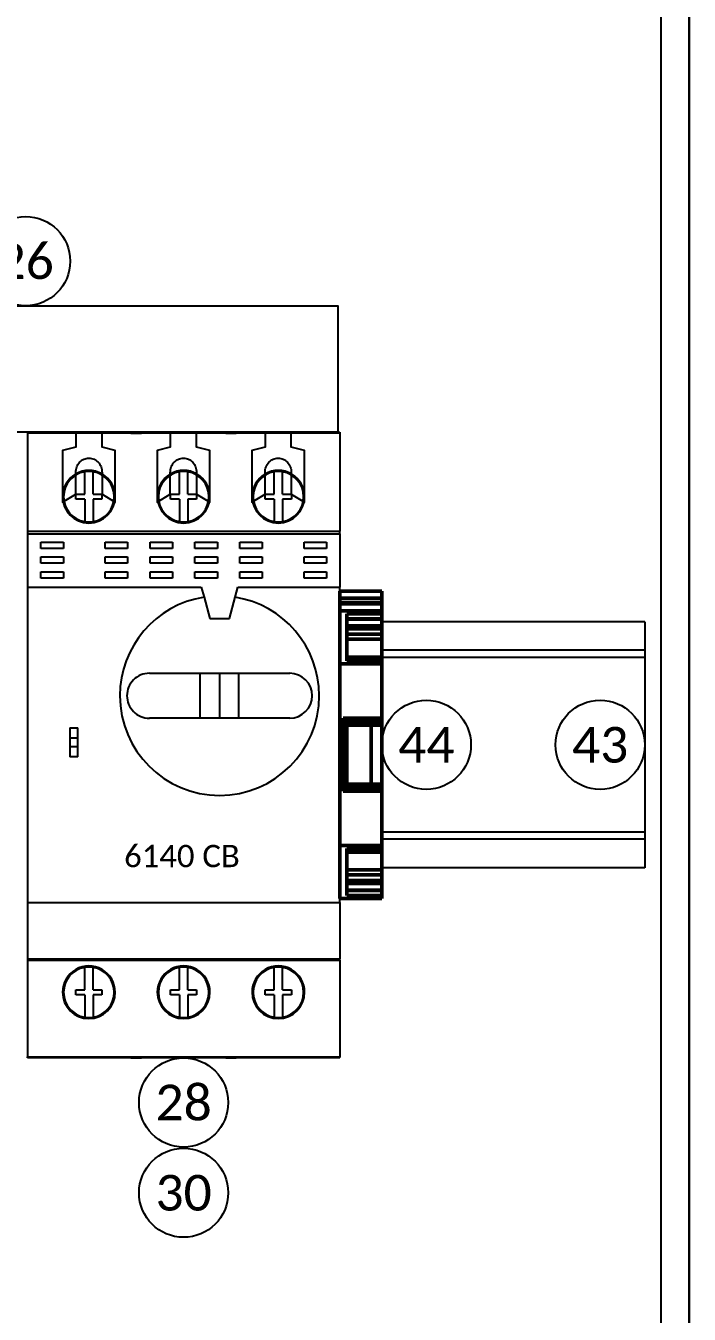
# Model space of a CAD drawing. Header units: inches. Extents: x 0 to 316, y -1 to 150.
# Drawn here: x 263.822 to 264.754, y 32.111 to 33.921 of the extents above; entities that cross this region are included whole.
import ezdxf
from ezdxf.enums import TextEntityAlignment as Align

# ---------------------------------------------------------------- set-up
doc = ezdxf.new("R2010")
doc.units = ezdxf.units.IN
doc.header["$MEASUREMENT"] = 0
doc.linetypes.add('HIDDEN2', pattern=[0.1875, 0.125, -0.0625])
doc.styles.add('Calibri', font='calibri.ttf')

# ---------------------------------------------------------------- blocks, each defined once
blk = doc.blocks.new('GV2P16')
at = {"color": 2}
for p, q in [((-0.876, 3.51), (-0.876, 2.9542)), ((-0.876, 3.51), (-0.876, 3.51)), ((-0.876, 3.51), (0.876, 3.51)), ((-0.2953, 3.5039), (-0.876, 3.5039)), ((-0.876, 3.5039), (-0.876, 3.5039)), ((-0.7323, 3.51), (-0.7323, 3.51)), ((-0.2953, 3.5039), (-0.2953, 3.5039)), ((-0.2953, 3.5039), (-0.2362, 3.5039)), ((0.2362, 3.5039), (-0.2362, 3.5039)), ((-0.2362, 3.5039), (-0.2362, 3.5039)), ((0.0768, 3.5039), (0.0768, 3.5039)), ((0.1476, 3.5039), (0.1476, 3.5039)), ((0.2159, 3.5039), (0.2159, 3.5039)), ((0.2362, 3.5039), (0.2362, 3.5039)), ((0.2362, 3.5039), (0.2953, 3.5039)), ((0.876, 3.5039), (0.2953, 3.5039)), ((0.2953, 3.5039), (0.2953, 3.5039)), ((0.3156, 3.5039), (0.3156, 3.5039)), ((0.3839, 3.5039), (0.3839, 3.5039)), ((0.4546, 3.5039), (0.4546, 3.5039)), ((0.7323, 3.51), (0.7323, 3.51)), ((0.876, 3.51), (0.876, 3.51)), ((0.876, 3.51), (0.876, 2.9542)), ((0.876, 3.5039), (0.876, 3.5039)), ((-0.876, 3.3602), (-0.876, 3.3602)), ((0.876, 3.3602), (0.876, 3.3602)), ((-0.5551, 3.2876), (-0.5551, 3.2876)), ((-0.5551, 3.1624), (-0.5551, 3.2876)), ((-0.5079, 3.2876), (-0.5079, 3.2876)), ((-0.5079, 3.1624), (-0.5079, 3.2876)), ((-0.0236, 3.2876), (-0.0236, 3.2876)), ((-0.0236, 3.1624), (-0.0236, 3.2876)), ((0.0236, 3.2876), (0.0236, 3.2876)), ((0.0236, 3.1624), (0.0236, 3.2876)), ((0.5079, 3.2876), (0.5079, 3.2876)), ((0.5079, 3.1624), (0.5079, 3.2876)), ((0.5551, 3.2876), (0.5551, 3.2876)), ((0.5551, 3.1624), (0.5551, 3.2876)), ((-0.876, 3.2303), (-0.876, 3.2303)), ((0.876, 3.2303), (0.876, 3.2303)), ((-0.6791, 3.1478), (-0.6791, 3.1478)), ((-0.6732, 3.1478), (-0.6732, 3.1478)), ((-0.6046, 3.1332), (-0.6046, 3.1624)), ((-0.6046, 3.1624), (-0.5551, 3.1624)), ((-0.6046, 3.1624), (-0.6046, 3.1624)), ((-0.5551, 3.1332), (-0.6046, 3.1332)), ((-0.6046, 3.1332), (-0.6046, 3.1332)), ((-0.5551, 3.1624), (-0.5551, 3.1624)), ((-0.5551, 3.1332), (-0.5551, 3.0081)), ((-0.5551, 3.1332), (-0.5551, 3.1332)), ((-0.5079, 3.1624), (-0.5079, 3.1624)), ((-0.5079, 3.1624), (-0.4584, 3.1624)), ((-0.5079, 3.1332), (-0.5079, 3.0081)), ((-0.4584, 3.1332), (-0.5079, 3.1332)), ((-0.5079, 3.1332), (-0.5079, 3.1332)), ((-0.4584, 3.1624), (-0.4584, 3.1332)), ((-0.4584, 3.1624), (-0.4584, 3.1624)), ((-0.4584, 3.1332), (-0.4584, 3.1332)), ((-0.3898, 3.1478), (-0.3898, 3.1478)), ((-0.3839, 3.1478), (-0.3839, 3.1478)), ((-0.1476, 3.1478), (-0.1476, 3.1478)), ((-0.1417, 3.1478), (-0.1417, 3.1478)), ((-0.0731, 3.1332), (-0.0731, 3.1624)), ((-0.0731, 3.1624), (-0.0236, 3.1624)), ((-0.0731, 3.1624), (-0.0731, 3.1624)), ((-0.0236, 3.1332), (-0.0731, 3.1332)), ((-0.0731, 3.1332), (-0.0731, 3.1332)), ((-0.0236, 3.1624), (-0.0236, 3.1624)), ((-0.0236, 3.1332), (-0.0236, 3.0081)), ((-0.0236, 3.1332), (-0.0236, 3.1332)), ((0.0236, 3.1624), (0.0236, 3.1624)), ((0.0236, 3.1624), (0.0731, 3.1624)), ((0.0236, 3.1332), (0.0236, 3.0081)), ((0.0731, 3.1332), (0.0236, 3.1332)), ((0.0236, 3.1332), (0.0236, 3.1332)), ((0.0731, 3.1624), (0.0731, 3.1332)), ((0.0731, 3.1624), (0.0731, 3.1624)), ((0.0731, 3.1332), (0.0731, 3.1332)), ((0.1417, 3.1478), (0.1417, 3.1478)), ((0.1476, 3.1478), (0.1476, 3.1478)), ((0.3839, 3.1478), (0.3839, 3.1478)), ((0.3898, 3.1478), (0.3898, 3.1478)), ((0.4584, 3.1332), (0.4584, 3.1624)), ((0.4584, 3.1624), (0.5079, 3.1624)), ((0.4584, 3.1624), (0.4584, 3.1624)), ((0.5079, 3.1332), (0.4584, 3.1332)), ((0.4584, 3.1332), (0.4584, 3.1332)), ((0.5079, 3.1624), (0.5079, 3.1624)), ((0.5079, 3.1332), (0.5079, 3.0081)), ((0.5079, 3.1332), (0.5079, 3.1332)), ((0.5551, 3.1624), (0.5551, 3.1624)), ((0.5551, 3.1624), (0.6046, 3.1624)), ((0.5551, 3.1332), (0.5551, 3.0081)), ((0.6046, 3.1332), (0.5551, 3.1332)), ((0.5551, 3.1332), (0.5551, 3.1332)), ((0.6046, 3.1624), (0.6046, 3.1332)), ((0.6046, 3.1624), (0.6046, 3.1624)), ((0.6046, 3.1332), (0.6046, 3.1332)), ((0.6732, 3.1478), (0.6732, 3.1478)), ((0.6791, 3.1478), (0.6791, 3.1478)), ((-0.5551, 3.0081), (-0.5551, 3.0081)), ((-0.5079, 3.0081), (-0.5079, 3.0081)), ((-0.0236, 3.0081), (-0.0236, 3.0081)), ((0.0236, 3.0081), (0.0236, 3.0081)), ((0.5079, 3.0081), (0.5079, 3.0081)), ((0.5551, 3.0081), (0.5551, 3.0081)), ((-0.876, 2.9542), (-0.876, 2.9398)), ((-0.876, 2.9542), (0.876, 2.9542)), ((-0.876, 2.9398), (-0.876, 2.6407)), ((-0.876, 2.9398), (0.876, 2.9398)), ((-0.8008, 2.8582), (-0.8008, 2.8936)), ((-0.8008, 2.8936), (-0.6748, 2.8936)), ((-0.6748, 2.8936), (-0.6748, 2.8582)), ((-0.4406, 2.8582), (-0.4406, 2.8936)), ((-0.4406, 2.8936), (-0.3146, 2.8936)), ((-0.3146, 2.8936), (-0.3146, 2.8582)), ((-0.1886, 2.8582), (-0.1886, 2.8936)), ((-0.1886, 2.8936), (-0.0626, 2.8936)), ((-0.0626, 2.8936), (-0.0626, 2.8582)), ((0.0634, 2.8582), (0.0634, 2.8936)), ((0.0634, 2.8936), (0.1894, 2.8936)), ((0.1894, 2.8936), (0.1894, 2.8582)), ((0.3154, 2.8582), (0.3154, 2.8936)), ((0.3154, 2.8936), (0.4413, 2.8936)), ((0.4413, 2.8936), (0.4413, 2.8582)), ((0.6756, 2.8582), (0.6756, 2.8936)), ((0.6756, 2.8936), (0.8016, 2.8936)), ((0.8016, 2.8936), (0.8016, 2.8582)), ((0.876, 2.9398), (0.876, 2.9542)), ((0.876, 2.9398), (0.876, 2.6407)), ((-0.6748, 2.8582), (-0.8008, 2.8582)), ((-0.8008, 2.8582), (-0.8008, 2.8582)), ((-0.6748, 2.8582), (-0.6748, 2.8582)), ((-0.3146, 2.8582), (-0.4406, 2.8582)), ((-0.4406, 2.8582), (-0.4406, 2.8582)), ((-0.3146, 2.8582), (-0.3146, 2.8582)), ((-0.0626, 2.8582), (-0.1886, 2.8582)), ((-0.1886, 2.8582), (-0.1886, 2.8582)), ((-0.0626, 2.8582), (-0.0626, 2.8582)), ((0.1894, 2.8582), (0.0634, 2.8582)), ((0.0634, 2.8582), (0.0634, 2.8582)), ((0.1894, 2.8582), (0.1894, 2.8582)), ((0.4413, 2.8582), (0.3154, 2.8582)), ((0.3154, 2.8582), (0.3154, 2.8582)), ((0.4413, 2.8582), (0.4413, 2.8582)), ((0.8016, 2.8582), (0.6756, 2.8582)), ((0.6756, 2.8582), (0.6756, 2.8582)), ((0.8016, 2.8582), (0.8016, 2.8582)), ((-0.8008, 2.7743), (-0.8008, 2.8098)), ((-0.8008, 2.8098), (-0.6748, 2.8098)), ((-0.8008, 2.8098), (-0.8008, 2.8098)), ((-0.6748, 2.7743), (-0.8008, 2.7743)), ((-0.8008, 2.7743), (-0.8008, 2.7743)), ((-0.6748, 2.8098), (-0.6748, 2.7743)), ((-0.6748, 2.8098), (-0.6748, 2.8098)), ((-0.6748, 2.7743), (-0.6748, 2.7743)), ((-0.4406, 2.7743), (-0.4406, 2.8098)), ((-0.4406, 2.8098), (-0.3146, 2.8098)), ((-0.4406, 2.8098), (-0.4406, 2.8098)), ((-0.3146, 2.7743), (-0.4406, 2.7743)), ((-0.4406, 2.7743), (-0.4406, 2.7743)), ((-0.3146, 2.8098), (-0.3146, 2.7743)), ((-0.3146, 2.8098), (-0.3146, 2.8098)), ((-0.3146, 2.7743), (-0.3146, 2.7743)), ((-0.1886, 2.7743), (-0.1886, 2.8098)), ((-0.1886, 2.8098), (-0.0626, 2.8098)), ((-0.1886, 2.8098), (-0.1886, 2.8098)), ((-0.0626, 2.7743), (-0.1886, 2.7743)), ((-0.1886, 2.7743), (-0.1886, 2.7743)), ((-0.0626, 2.8098), (-0.0626, 2.7743)), ((-0.0626, 2.8098), (-0.0626, 2.8098)), ((-0.0626, 2.7743), (-0.0626, 2.7743)), ((0.0634, 2.7743), (0.0634, 2.8098)), ((0.0634, 2.8098), (0.1894, 2.8098)), ((0.0634, 2.8098), (0.0634, 2.8098)), ((0.1894, 2.7743), (0.0634, 2.7743)), ((0.0634, 2.7743), (0.0634, 2.7743)), ((0.1894, 2.8098), (0.1894, 2.7743)), ((0.1894, 2.8098), (0.1894, 2.8098)), ((0.1894, 2.7743), (0.1894, 2.7743)), ((0.3154, 2.7743), (0.3154, 2.8098)), ((0.3154, 2.8098), (0.4413, 2.8098)), ((0.3154, 2.8098), (0.3154, 2.8098)), ((0.4413, 2.7743), (0.3154, 2.7743)), ((0.3154, 2.7743), (0.3154, 2.7743)), ((0.4413, 2.8098), (0.4413, 2.7743)), ((0.4413, 2.8098), (0.4413, 2.8098)), ((0.4413, 2.7743), (0.4413, 2.7743)), ((0.6756, 2.7743), (0.6756, 2.8098)), ((0.6756, 2.8098), (0.8016, 2.8098)), ((0.6756, 2.8098), (0.6756, 2.8098)), ((0.8016, 2.7743), (0.6756, 2.7743)), ((0.6756, 2.7743), (0.6756, 2.7743)), ((0.8016, 2.8098), (0.8016, 2.7743)), ((0.8016, 2.8098), (0.8016, 2.8098)), ((0.8016, 2.7743), (0.8016, 2.7743)), ((-0.8008, 2.6911), (-0.8008, 2.7266)), ((-0.8008, 2.7266), (-0.6748, 2.7266)), ((-0.8008, 2.7266), (-0.8008, 2.7266)), ((-0.6748, 2.6911), (-0.8008, 2.6911)), ((-0.8008, 2.6911), (-0.8008, 2.6911)), ((-0.6748, 2.7266), (-0.6748, 2.6911)), ((-0.6748, 2.7266), (-0.6748, 2.7266)), ((-0.6748, 2.6911), (-0.6748, 2.6911)), ((-0.4406, 2.6911), (-0.4406, 2.7266)), ((-0.4406, 2.7266), (-0.3146, 2.7266)), ((-0.4406, 2.7266), (-0.4406, 2.7266)), ((-0.3146, 2.6911), (-0.4406, 2.6911)), ((-0.4406, 2.6911), (-0.4406, 2.6911)), ((-0.3146, 2.7266), (-0.3146, 2.6911)), ((-0.3146, 2.7266), (-0.3146, 2.7266)), ((-0.3146, 2.6911), (-0.3146, 2.6911)), ((-0.1886, 2.6911), (-0.1886, 2.7266)), ((-0.1886, 2.7266), (-0.0626, 2.7266)), ((-0.1886, 2.7266), (-0.1886, 2.7266)), ((-0.0626, 2.6911), (-0.1886, 2.6911)), ((-0.1886, 2.6911), (-0.1886, 2.6911)), ((-0.0626, 2.7266), (-0.0626, 2.6911)), ((-0.0626, 2.7266), (-0.0626, 2.7266)), ((-0.0626, 2.6911), (-0.0626, 2.6911)), ((0.0634, 2.6911), (0.0634, 2.7266)), ((0.0634, 2.7266), (0.1894, 2.7266)), ((0.0634, 2.7266), (0.0634, 2.7266)), ((0.1894, 2.6911), (0.0634, 2.6911)), ((0.0634, 2.6911), (0.0634, 2.6911)), ((0.1894, 2.7266), (0.1894, 2.6911)), ((0.1894, 2.7266), (0.1894, 2.7266)), ((0.1894, 2.6911), (0.1894, 2.6911)), ((0.3154, 2.6911), (0.3154, 2.7266)), ((0.3154, 2.7266), (0.4413, 2.7266)), ((0.3154, 2.7266), (0.3154, 2.7266)), ((0.4413, 2.6911), (0.3154, 2.6911)), ((0.3154, 2.6911), (0.3154, 2.6911)), ((0.4413, 2.7266), (0.4413, 2.6911)), ((0.4413, 2.7266), (0.4413, 2.7266)), ((0.4413, 2.6911), (0.4413, 2.6911)), ((0.6756, 2.6911), (0.6756, 2.7266)), ((0.6756, 2.7266), (0.8016, 2.7266)), ((0.6756, 2.7266), (0.6756, 2.7266)), ((0.8016, 2.6911), (0.6756, 2.6911)), ((0.6756, 2.6911), (0.6756, 2.6911)), ((0.8016, 2.7266), (0.8016, 2.6911)), ((0.8016, 2.7266), (0.8016, 2.7266)), ((0.8016, 2.6911), (0.8016, 2.6911)), ((-0.876, 2.6407), (-0.8642, 2.6407)), ((-0.876, 2.6407), (-0.876, 0.8722)), ((-0.876, 2.6407), (-0.876, 2.6407)), ((-0.8642, 2.6407), (-0.8642, 2.6407)), ((-0.8642, 2.6407), (-0.3681, 2.6407)), ((-0.3681, 2.6407), (0.0993, 2.6407)), ((-0.3681, 2.6407), (-0.3681, 2.6407)), ((0.0993, 2.6407), (0.1145, 2.5839)), ((0.0993, 2.6407), (0.0993, 2.6407)), ((0.2886, 2.5839), (0.3038, 2.6407)), ((0.3038, 2.6407), (0.876, 2.6407)), ((0.3038, 2.6407), (0.3038, 2.6407)), ((0.876, 0.8722), (0.876, 2.6407)), ((0.876, 2.6407), (0.876, 2.6407)), ((0.1145, 2.5839), (0.1145, 2.5839)), ((0.1145, 2.5839), (0.1465, 2.4648)), ((0.2567, 2.4648), (0.2886, 2.5839)), ((0.2886, 2.5839), (0.2886, 2.5839)), ((-0.876, 2.5276), (-0.876, 2.5276)), ((0.1465, 2.4648), (0.1465, 2.4648)), ((0.1465, 2.4648), (0.1465, 2.4648)), ((0.1465, 2.4648), (0.2567, 2.4648)), ((0.2567, 2.4648), (0.2567, 2.4648)), ((0.2567, 2.4648), (0.2567, 2.4648)), ((0.876, 2.5276), (0.876, 2.5276)), ((-0.876, 2.4094), (-0.876, 2.4094)), ((0.876, 2.4094), (0.876, 2.4094)), ((-0.876, 2.374), (-0.876, 2.374)), ((0.876, 2.374), (0.876, 2.374)), ((-0.1921, 2.1577), (-0.1921, 2.1577)), ((-0.1921, 2.1577), (0.5953, 2.1577)), ((0.0933, 1.9057), (0.0933, 2.1577)), ((0.2016, 2.1577), (0.2016, 1.9057)), ((0.2016, 2.1577), (0.2016, 1.9057)), ((0.3098, 1.9057), (0.3098, 2.1577)), ((0.5953, 2.1577), (0.5953, 2.1577)), ((-0.876, 1.8976), (-0.876, 1.8976)), ((-0.1921, 1.9057), (-0.1921, 1.9057)), ((0.5953, 1.9057), (-0.1921, 1.9057)), ((0.5953, 1.9057), (0.5953, 1.9057)), ((0.876, 1.8976), (0.876, 1.8976)), ((-0.6378, 1.852), (-0.5945, 1.852)), ((-0.6378, 1.852), (-0.6378, 1.7704)), ((-0.5945, 1.7704), (-0.5945, 1.852)), ((-0.5945, 1.7941), (-0.6378, 1.7941)), ((-0.6378, 1.7704), (-0.6378, 1.6888)), ((-0.6378, 1.7468), (-0.5945, 1.7468)), ((-0.5945, 1.6888), (-0.5945, 1.7704)), ((-0.5945, 1.6888), (-0.6378, 1.6888)), ((0.876, 1.6063), (0.876, 1.6063)), ((-0.876, 1.1024), (-0.876, 1.1024)), ((0.876, 1.1024), (0.876, 1.1024)), ((-0.876, 1.063), (-0.876, 1.063)), ((0.876, 1.063), (0.876, 1.063)), ((-0.876, 0.8722), (0.876, 0.8722)), ((-0.876, 0.8722), (-0.876, 0.5553)), ((-0.876, 0.8722), (-0.876, 0.8722)), ((0.876, 0.8722), (0.876, 0.8722)), ((0.876, 0.8722), (0.876, 0.5553)), ((-0.876, 0.5553), (-0.876, 0.5482)), ((-0.876, 0.5553), (0.876, 0.5553)), ((-0.876, 0.5482), (-0.876, 0.0061)), ((-0.876, 0.5482), (0.876, 0.5482)), ((-0.5551, 0.5081), (-0.5551, 0.5081)), ((-0.5551, 0.3829), (-0.5551, 0.5081)), ((-0.5079, 0.5081), (-0.5079, 0.5081)), ((-0.5079, 0.3829), (-0.5079, 0.5081)), ((-0.0236, 0.5081), (-0.0236, 0.5081)), ((-0.0236, 0.3829), (-0.0236, 0.5081)), ((0.0236, 0.5081), (0.0236, 0.5081)), ((0.0236, 0.3829), (0.0236, 0.5081)), ((0.5079, 0.5081), (0.5079, 0.5081)), ((0.5079, 0.3829), (0.5079, 0.5081)), ((0.5551, 0.5081), (0.5551, 0.5081)), ((0.5551, 0.3829), (0.5551, 0.5081)), ((0.876, 0.5482), (0.876, 0.5553)), ((0.876, 0.5482), (0.876, 0.0061)), ((-0.6791, 0.3683), (-0.6791, 0.3683)), ((-0.6791, 0.3683), (-0.6791, 0.3683)), ((-0.6732, 0.3683), (-0.6732, 0.3683)), ((-0.6046, 0.3537), (-0.6046, 0.3829)), ((-0.6046, 0.3829), (-0.5551, 0.3829)), ((-0.6046, 0.3829), (-0.6046, 0.3829)), ((-0.5551, 0.3829), (-0.5551, 0.3829)), ((-0.5079, 0.3829), (-0.5079, 0.3829)), ((-0.5079, 0.3829), (-0.4584, 0.3829)), ((-0.4584, 0.3829), (-0.4584, 0.3537)), ((-0.4584, 0.3829), (-0.4584, 0.3829)), ((-0.3898, 0.3683), (-0.3898, 0.3683)), ((-0.3839, 0.3683), (-0.3839, 0.3683)), ((-0.3839, 0.3683), (-0.3839, 0.3683)), ((-0.1476, 0.3683), (-0.1476, 0.3683)), ((-0.1476, 0.3683), (-0.1476, 0.3683)), ((-0.1417, 0.3683), (-0.1417, 0.3683)), ((-0.0731, 0.3537), (-0.0731, 0.3829)), ((-0.0731, 0.3829), (-0.0236, 0.3829)), ((-0.0731, 0.3829), (-0.0731, 0.3829)), ((-0.0236, 0.3829), (-0.0236, 0.3829)), ((0.0236, 0.3829), (0.0236, 0.3829)), ((0.0236, 0.3829), (0.0731, 0.3829)), ((0.0731, 0.3829), (0.0731, 0.3537)), ((0.0731, 0.3829), (0.0731, 0.3829)), ((0.1417, 0.3683), (0.1417, 0.3683)), ((0.1476, 0.3683), (0.1476, 0.3683)), ((0.1476, 0.3683), (0.1476, 0.3683)), ((0.3839, 0.3683), (0.3839, 0.3683)), ((0.3839, 0.3683), (0.3839, 0.3683)), ((0.3898, 0.3683), (0.3898, 0.3683)), ((0.4584, 0.3537), (0.4584, 0.3829)), ((0.4584, 0.3829), (0.5079, 0.3829)), ((0.4584, 0.3829), (0.4584, 0.3829)), ((0.5079, 0.3829), (0.5079, 0.3829)), ((0.5551, 0.3829), (0.5551, 0.3829)), ((0.5551, 0.3829), (0.6046, 0.3829)), ((0.6046, 0.3829), (0.6046, 0.3537)), ((0.6046, 0.3829), (0.6046, 0.3829)), ((0.6732, 0.3683), (0.6732, 0.3683)), ((0.6791, 0.3683), (0.6791, 0.3683)), ((0.6791, 0.3683), (0.6791, 0.3683)), ((-0.5551, 0.3537), (-0.6046, 0.3537)), ((-0.6046, 0.3537), (-0.6046, 0.3537)), ((-0.5551, 0.3537), (-0.5551, 0.2286)), ((-0.5551, 0.3537), (-0.5551, 0.3537)), ((-0.5079, 0.3537), (-0.5079, 0.2286)), ((-0.4584, 0.3537), (-0.5079, 0.3537)), ((-0.5079, 0.3537), (-0.5079, 0.3537)), ((-0.4584, 0.3537), (-0.4584, 0.3537)), ((-0.0236, 0.3537), (-0.0731, 0.3537)), ((-0.0731, 0.3537), (-0.0731, 0.3537)), ((-0.0236, 0.3537), (-0.0236, 0.2286)), ((-0.0236, 0.3537), (-0.0236, 0.3537)), ((0.0236, 0.3537), (0.0236, 0.2286)), ((0.0731, 0.3537), (0.0236, 0.3537)), ((0.0236, 0.3537), (0.0236, 0.3537)), ((0.0731, 0.3537), (0.0731, 0.3537)), ((0.5079, 0.3537), (0.4584, 0.3537)), ((0.4584, 0.3537), (0.4584, 0.3537)), ((0.5079, 0.3537), (0.5079, 0.2286)), ((0.5079, 0.3537), (0.5079, 0.3537)), ((0.5551, 0.3537), (0.5551, 0.2286)), ((0.6046, 0.3537), (0.5551, 0.3537)), ((0.5551, 0.3537), (0.5551, 0.3537)), ((0.6046, 0.3537), (0.6046, 0.3537)), ((-0.5551, 0.2286), (-0.5551, 0.2286)), ((-0.5079, 0.2286), (-0.5079, 0.2286)), ((-0.0236, 0.2286), (-0.0236, 0.2286)), ((0.0236, 0.2286), (0.0236, 0.2286)), ((0.5079, 0.2286), (0.5079, 0.2286)), ((0.5551, 0.2286), (0.5551, 0.2286)), ((-0.876, 0.0061), (-0.876, 0.0061)), ((-0.876, 0.0061), (0.876, 0.0061)), ((-0.876, 0), (-0.876, 0.0061)), ((-0.2953, 0), (-0.876, 0)), ((-0.876, 0), (-0.876, 0)), ((-0.7323, 0.0061), (-0.7323, 0.0061)), ((-0.6949, 0.0061), (-0.6949, 0.0061)), ((-0.4546, 0), (-0.4546, 0)), ((-0.3839, 0), (-0.3839, 0)), ((-0.3681, 0.0061), (-0.3681, 0.0061)), ((-0.3156, 0), (-0.3156, 0)), ((-0.2953, 0.0061), (-0.2953, 0.0061)), ((-0.2953, 0), (-0.2362, 0)), ((-0.2362, 0.0061), (-0.2362, 0.0061)), ((0.2362, 0), (-0.2362, 0)), ((-0.2159, 0), (-0.2159, 0)), ((-0.1634, 0.0061), (-0.1634, 0.0061)), ((-0.1476, 0), (-0.1476, 0)), ((-0.0769, 0), (-0.0769, 0)), ((0.1634, 0.0061), (0.1634, 0.0061)), ((0.2362, 0), (0.2953, 0)), ((0.876, 0), (0.2953, 0)), ((0.3681, 0.0061), (0.3681, 0.0061)), ((0.6949, 0.0061), (0.6949, 0.0061)), ((0.7323, 0.0061), (0.7323, 0.0061)), ((0.876, 0.0061), (0.876, 0.0061)), ((0.876, 0), (0.876, 0.0061)), ((0.876, 0), (0.876, 0))]:
    blk.add_line(p, q, dxfattribs=at)
for centre, radius, start, end in [((-0.5315, 3.1478), 0.1476, 0, 180.00002), ((-0.5315, 3.1478), 0.1417, 99.59404, 180.00002), ((-0.5315, 3.1478), 0.1417, 80.40592, 99.59404), ((-0.5315, 3.1478), 0.1417, 0, 80.40592), ((0, 3.1478), 0.1476, 0, 180.00002), ((0, 3.1478), 0.1417, 99.59404, 180.00002), ((0, 3.1478), 0.1417, 80.40592, 99.59404), ((0, 3.1478), 0.1417, 0, 80.40592), ((0.5315, 3.1478), 0.1476, 0, 180.00002), ((0.5315, 3.1478), 0.1417, 99.59404, 180.00002), ((0.5315, 3.1478), 0.1417, 80.40592, 99.59404), ((0.5315, 3.1478), 0.1417, 0, 80.40592), ((-0.5315, 3.1478), 0.1476, 180.00002, 0), ((-0.5315, 3.1478), 0.1417, 180.00002, 260.40596), ((-0.5315, 3.1478), 0.1417, 279.59408, 0), ((0, 3.1478), 0.1476, 180.00002, 0), ((0, 3.1478), 0.1417, 180.00002, 260.40596), ((0, 3.1478), 0.1417, 279.59408, 0), ((0.5315, 3.1478), 0.1476, 180.00002, 0), ((0.5315, 3.1478), 0.1417, 180.00002, 260.40596), ((0.5315, 3.1478), 0.1417, 279.59408, 0), ((-0.5315, 3.1478), 0.1417, 260.40596, 279.59408), ((0, 3.1478), 0.1417, 260.40596, 279.59408), ((0.5315, 3.1478), 0.1417, 260.40596, 279.59408), ((0.2016, 2.0317), 0.5591, 98.95778, 180.00002), ((0.2016, 2.0317), 0.5591, 0, 81.04224), ((-0.1921, 2.0317), 0.126, 89.99998, 180.00002), ((0.5953, 2.0317), 0.126, 0, 89.99998), ((0.2016, 2.0317), 0.5591, 180.00002, 0), ((-0.1921, 2.0317), 0.126, 180.00002, 270.00002), ((0.5953, 2.0317), 0.126, 270.00002, 0), ((-0.5315, 0.3683), 0.1476, 0, 180.00002), ((-0.5315, 0.3683), 0.1417, 99.59404, 180.00002), ((-0.5315, 0.3683), 0.1417, 80.40592, 99.59404), ((-0.5315, 0.3683), 0.1417, 0, 80.40592), ((0, 0.3683), 0.1476, 0, 180.00002), ((0, 0.3683), 0.1417, 99.59404, 180.00002), ((0, 0.3683), 0.1417, 80.40592, 99.59404), ((0, 0.3683), 0.1417, 0, 80.40592), ((0.5315, 0.3683), 0.1476, 0, 180.00002), ((0.5315, 0.3683), 0.1417, 99.59404, 180.00002), ((0.5315, 0.3683), 0.1417, 80.40592, 99.59404), ((0.5315, 0.3683), 0.1417, 0, 80.40592), ((-0.5315, 0.3683), 0.1476, 180.00002, 0), ((-0.5315, 0.3683), 0.1417, 180.00002, 260.40596), ((-0.5315, 0.3683), 0.1417, 279.59408, 0), ((0, 0.3683), 0.1476, 180.00002, 0), ((0, 0.3683), 0.1417, 180.00002, 260.40596), ((0, 0.3683), 0.1417, 279.59408, 0), ((0.5315, 0.3683), 0.1476, 180.00002, 0), ((0.5315, 0.3683), 0.1417, 180.00002, 260.40596), ((0.5315, 0.3683), 0.1417, 279.59408, 0), ((-0.5315, 0.3683), 0.1417, 260.40596, 279.59408), ((0, 0.3683), 0.1417, 260.40596, 279.59408), ((0.5315, 0.3683), 0.1417, 260.40596, 279.59408)]:
    blk.add_arc(centre, radius, start, end, dxfattribs=at)
at = {"color": 3, "style": 'Calibri'}
blk.add_attdef('DEVICE', text='', height=0.125, dxfattribs=at).set_placement((-0.0094, 1.0699), align=Align.CENTER)
blk = doc.blocks.new('A$C29732917')
at = {"lineweight": 50}
for p, q in [((-25.42, 3.57), (-25.42, -2.43)), ((18.38, 3.57), (-25.42, 3.57)), ((-24.44, 3.57), (-24.44, -2.43)), ((-23.82, 3.57), (-23.82, -2.43)), ((-23.62, 3.57), (-23.62, -2.43)), ((-22.62, 3.57), (-22.62, -2.43)), ((-22.19, 2.57), (-15.5, 2.57)), ((-22.19, -2.43), (-22.19, 2.57)), ((-21.49, 2.57), (-21.49, -2.43)), ((-21.45, 2.57), (-21.45, -2.43)), ((-20.49, 2.57), (-20.49, -2.43)), ((-20.06, 2.57), (-20.06, -2.43)), ((-19.28, -2.43), (-19.28, 2.57)), ((-18.57, 2.57), (-18.57, -2.43)), ((-16.03, 2.57), (-16.03, -2.43)), ((-15.84, 2.57), (-15.84, -2.43)), ((-15.6, 2.57), (-15.6, -2.43)), ((-15.5, -2.43), (-15.5, 2.57)), ((-15.07, 3.57), (-15.07, -2.43)), ((-7.32, 3.07), (3.08, 3.07)), ((-7.32, -2.43), (-7.32, 3.07)), ((-6.92, -2.43), (-6.92, 3.07)), ((-6.56, 3.07), (-6.56, -2.43)), ((-6.32, 3.07), (-6.32, -2.43)), ((-6.12, 2.57), (1.88, 2.57)), ((2.08, 3.07), (2.08, -2.43)), ((2.32, 3.07), (2.32, -2.43)), ((2.68, 3.07), (2.68, -2.43)), ((3.08, -2.43), (3.08, 3.07)), ((10.83, 3.57), (10.83, -2.43)), ((11.26, 2.57), (17.95, 2.57)), ((11.26, -2.43), (11.26, 2.57)), ((11.35, -2.43), (11.35, 2.57)), ((11.6, 2.57), (11.6, -2.43)), ((11.79, -2.43), (11.79, 2.57)), ((14.33, 2.57), (14.33, -2.43)), ((15.04, 2.57), (15.04, -2.43)), ((15.81, 2.57), (15.81, -2.43)), ((16.25, 2.57), (16.25, -2.43)), ((17.2, 2.57), (17.2, -2.43)), ((17.25, 2.57), (17.25, -2.43)), ((17.95, -2.43), (17.95, 2.57)), ((18.38, 3.57), (18.38, -2.43)), ((1.88, -0.93), (-6.12, -0.93)), ((18.38, -2.43), (-25.42, -2.43))]:
    blk.add_line(p, q, dxfattribs=at)
at = {"lineweight": 25}
blk.add_line((-15.6, -2.43), (-16.03, -2.43), dxfattribs=at)
at = {"lineweight": 50}
for centre, start, end in [((-6.12, 2.37), 90, 180), ((1.88, 2.37), 0, 90), ((-6.12, -0.73), 180, 270), ((1.88, -0.73), 270, 0)]:
    blk.add_arc(centre, 0.2, start, end, dxfattribs=at)
blk = doc.blocks.new('Reference Number')
at = {"color": 6, "linetype": 'Continuous'}
blk.add_circle((0, 0), 0.125, dxfattribs=at)
at = {"color": 6, "linetype": 'Continuous', "style": 'Calibri'}
blk.add_attdef('REFERENCE_#', text='', height=0.1, dxfattribs=at).set_placement((0, 0), align=Align.MIDDLE_CENTER)
blk = doc.blocks.new('GV2G345')
at = {"color": 2}
for p, q in [((-2.9646, 1.6492), (-3.4134, 1.6492)), ((-3.4134, 1.1768), (-3.4134, 1.6492)), ((-2.9646, 1.1768), (-2.9646, 1.6492)), ((-2.4331, 1.6492), (-2.8819, 1.6492)), ((-2.8819, 1.1768), (-2.8819, 1.6492)), ((-2.4331, 1.1768), (-2.4331, 1.6492)), ((-1.9016, 1.6492), (-2.3504, 1.6492)), ((-2.3504, 1.1768), (-2.3504, 1.6492)), ((-1.9016, 1.1768), (-1.9016, 1.6492)), ((-3.5236, 1.1768), (-1.7913, 1.1768)), ((-3.5236, 0.7555), (-3.5236, 1.1768)), ((-1.7913, 1.1768), (-1.7913, 0.7555)), ((-3.2147, 0.9918), (-3.2147, 1.0705)), ((-3.2147, 1.0705), (-3.1635, 1.0705)), ((-3.1635, 1.0705), (-3.1635, 0.9918)), ((-2.6829, 0.992), (-2.6829, 1.0707)), ((-2.6829, 1.0707), (-2.6317, 1.0707)), ((-2.6317, 1.0707), (-2.6317, 0.992)), ((-2.1519, 0.9923), (-2.1519, 1.071)), ((-2.1519, 1.071), (-2.1007, 1.071)), ((-2.1007, 1.071), (-2.1007, 0.9923)), ((-3.2934, 0.9406), (-3.2934, 0.9918)), ((-3.2934, 0.9918), (-3.2147, 0.9918)), ((-3.2147, 0.9406), (-3.2934, 0.9406)), ((-3.2147, 0.8619), (-3.2147, 0.9406)), ((-3.1635, 0.9918), (-3.0848, 0.9918)), ((-3.0848, 0.9406), (-3.1635, 0.9406)), ((-3.1635, 0.9406), (-3.1635, 0.8619)), ((-3.0848, 0.9918), (-3.0848, 0.9406)), ((-2.7617, 0.9408), (-2.7617, 0.992)), ((-2.7617, 0.992), (-2.6829, 0.992)), ((-2.6829, 0.9408), (-2.7617, 0.9408)), ((-2.6829, 0.8621), (-2.6829, 0.9408)), ((-2.6317, 0.992), (-2.553, 0.992)), ((-2.553, 0.9408), (-2.6317, 0.9408)), ((-2.6317, 0.9408), (-2.6317, 0.8621)), ((-2.553, 0.992), (-2.553, 0.9408)), ((-2.2306, 0.9411), (-2.2306, 0.9923)), ((-2.2306, 0.9923), (-2.1519, 0.9923)), ((-2.1519, 0.9411), (-2.2306, 0.9411)), ((-2.1519, 0.8624), (-2.1519, 0.9411)), ((-2.1007, 0.9923), (-2.022, 0.9923)), ((-2.022, 0.9411), (-2.1007, 0.9411)), ((-2.1007, 0.9411), (-2.1007, 0.8624)), ((-2.022, 0.9923), (-2.022, 0.9411)), ((-3.1635, 0.8619), (-3.2147, 0.8619)), ((-2.6317, 0.8621), (-2.6829, 0.8621)), ((-2.1007, 0.8624), (-2.1519, 0.8624)), ((-3.5236, 0.7091), (-3.5236, 0.7555)), ((-1.7913, 0.7555), (-3.5236, 0.7555)), ((-1.7913, 0.7555), (-1.7913, 0.7091)), ((-1.7913, -0.0002), (-1.7913, -0.0004))]:
    blk.add_line(p, q, dxfattribs=at)
for points in [[(-3.5236, 0.7091), (1.752, 0.7091), (1.752, 0.0004), (-3.5236, -0.0004), (-3.5236, 0.7091)], [(-3.2623, -0.0036), (-3.2623, -0.0843), (-3.3362, -0.104), (-3.3362, -0.3933), (-3.2623, -0.3481), (-3.2623, -0.2268), (-3.2619, -0.2184), (-3.2608, -0.2103), (-3.259, -0.2025), (-3.2565, -0.195), (-3.2534, -0.1879), (-3.2497, -0.1812), (-3.2454, -0.175), (-3.2407, -0.1692), (-3.2354, -0.164), (-3.2297, -0.1594), (-3.2237, -0.1553), (-3.2172, -0.1519), (-3.2104, -0.1492), (-3.2034, -0.1472), (-3.1961, -0.146), (-3.1885, -0.1456), (-3.181, -0.146), (-3.1737, -0.1472), (-3.1666, -0.1492), (-3.1598, -0.1519), (-3.1534, -0.1553), (-3.1473, -0.1594), (-3.1416, -0.164), (-3.1364, -0.1692), (-3.1317, -0.175), (-3.1274, -0.1812), (-3.1237, -0.1879), (-3.1206, -0.195), (-3.1181, -0.2025), (-3.1163, -0.2103), (-3.1152, -0.2184), (-3.1148, -0.2268), (-3.1147, -0.3481), (-3.0408, -0.3933), (-3.0408, -0.104), (-3.1147, -0.0843), (-3.1147, -0.0036)], [(-2.7318, -0.0036), (-2.7318, -0.0843), (-2.8057, -0.104), (-2.8057, -0.3933), (-2.7318, -0.3481), (-2.7318, -0.2268), (-2.7314, -0.2184), (-2.7303, -0.2103), (-2.7284, -0.2025), (-2.726, -0.195), (-2.7228, -0.1879), (-2.7191, -0.1812), (-2.7149, -0.175), (-2.7101, -0.1692), (-2.7049, -0.164), (-2.6992, -0.1594), (-2.6931, -0.1553), (-2.6867, -0.1519), (-2.6799, -0.1492), (-2.6729, -0.1472), (-2.6655, -0.146), (-2.658, -0.1456), (-2.6505, -0.146), (-2.6432, -0.1472), (-2.6361, -0.1492), (-2.6293, -0.1519), (-2.6229, -0.1553), (-2.6168, -0.1594), (-2.6111, -0.164), (-2.6059, -0.1692), (-2.6011, -0.175), (-2.5969, -0.1812), (-2.5932, -0.1879), (-2.5901, -0.195), (-2.5876, -0.2025), (-2.5858, -0.2103), (-2.5847, -0.2184), (-2.5843, -0.2268), (-2.5842, -0.3481), (-2.5103, -0.3933), (-2.5103, -0.104), (-2.5842, -0.0843), (-2.5842, -0.0036)], [(-2.2003, -0.0036), (-2.2003, -0.0843), (-2.2742, -0.104), (-2.2742, -0.3933), (-2.2003, -0.3481), (-2.2003, -0.2268), (-2.1999, -0.2184), (-2.1988, -0.2103), (-2.1969, -0.2025), (-2.1945, -0.195), (-2.1914, -0.1879), (-2.1877, -0.1812), (-2.1834, -0.175), (-2.1786, -0.1692), (-2.1734, -0.164), (-2.1677, -0.1594), (-2.1616, -0.1553), (-2.1552, -0.1519), (-2.1484, -0.1492), (-2.1414, -0.1472), (-2.134, -0.146), (-2.1265, -0.1456), (-2.119, -0.146), (-2.1117, -0.1472), (-2.1046, -0.1492), (-2.0978, -0.1519), (-2.0914, -0.1553), (-2.0853, -0.1594), (-2.0796, -0.164), (-2.0744, -0.1692), (-2.0696, -0.175), (-2.0654, -0.1812), (-2.0617, -0.1879), (-2.0586, -0.195), (-2.0561, -0.2025), (-2.0543, -0.2103), (-2.0532, -0.2184), (-2.0528, -0.2268), (-2.0527, -0.3481), (-1.9788, -0.3933), (-1.9788, -0.104), (-2.0527, -0.0843), (-2.0527, -0.0036)], [(-1.4907, -0.0036), (-1.4907, -0.0843), (-1.5645, -0.104), (-1.5645, -0.3933), (-1.4907, -0.3481), (-1.4906, -0.2268), (-1.4902, -0.2184), (-1.4891, -0.2103), (-1.4873, -0.2025), (-1.4848, -0.195), (-1.4817, -0.1879), (-1.478, -0.1812), (-1.4738, -0.175), (-1.469, -0.1692), (-1.4638, -0.164), (-1.4581, -0.1594), (-1.452, -0.1553), (-1.4455, -0.1519), (-1.4388, -0.1492), (-1.4317, -0.1472), (-1.4244, -0.146), (-1.4169, -0.1456), (-1.4093, -0.146), (-1.402, -0.1472), (-1.3949, -0.1492), (-1.3882, -0.1519), (-1.3817, -0.1553), (-1.3757, -0.1594), (-1.37, -0.164), (-1.3648, -0.1692), (-1.36, -0.175), (-1.3558, -0.1812), (-1.3521, -0.1879), (-1.349, -0.195), (-1.3465, -0.2025), (-1.3447, -0.2103), (-1.3435, -0.2184), (-1.3431, -0.2268), (-1.343, -0.3481), (-1.2692, -0.3933), (-1.2692, -0.104), (-1.343, -0.0843), (-1.343, -0.0036)], [(-0.9602, -0.0036), (-0.9602, -0.0843), (-1.034, -0.104), (-1.034, -0.3933), (-0.9602, -0.3481), (-0.9601, -0.2268), (-0.9597, -0.2184), (-0.9586, -0.2103), (-0.9568, -0.2025), (-0.9543, -0.195), (-0.9512, -0.1879), (-0.9475, -0.1812), (-0.9432, -0.175), (-0.9385, -0.1692), (-0.9332, -0.164), (-0.9276, -0.1594), (-0.9215, -0.1553), (-0.915, -0.1519), (-0.9083, -0.1492), (-0.9012, -0.1472), (-0.8939, -0.146), (-0.8863, -0.1456), (-0.8788, -0.146), (-0.8715, -0.1472), (-0.8644, -0.1492), (-0.8577, -0.1519), (-0.8512, -0.1553), (-0.8451, -0.1594), (-0.8395, -0.164), (-0.8342, -0.1692), (-0.8295, -0.175), (-0.8252, -0.1812), (-0.8215, -0.1879), (-0.8184, -0.195), (-0.816, -0.2025), (-0.8141, -0.2103), (-0.813, -0.2184), (-0.8126, -0.2268), (-0.8125, -0.3481), (-0.7387, -0.3933), (-0.7387, -0.104), (-0.8125, -0.0843), (-0.8125, -0.0036)], [(-0.4287, -0.0036), (-0.4287, -0.0843), (-0.5025, -0.104), (-0.5025, -0.3933), (-0.4287, -0.3481), (-0.4286, -0.2268), (-0.4282, -0.2184), (-0.4271, -0.2103), (-0.4253, -0.2025), (-0.4228, -0.195), (-0.4197, -0.1879), (-0.416, -0.1812), (-0.4118, -0.175), (-0.407, -0.1692), (-0.4017, -0.164), (-0.3961, -0.1594), (-0.39, -0.1553), (-0.3835, -0.1519), (-0.3768, -0.1492), (-0.3697, -0.1472), (-0.3624, -0.146), (-0.3548, -0.1456), (-0.3473, -0.146), (-0.34, -0.1472), (-0.3329, -0.1492), (-0.3262, -0.1519), (-0.3197, -0.1553), (-0.3137, -0.1594), (-0.308, -0.164), (-0.3027, -0.1692), (-0.298, -0.175), (-0.2937, -0.1812), (-0.29, -0.1879), (-0.2869, -0.195), (-0.2845, -0.2025), (-0.2826, -0.2103), (-0.2815, -0.2184), (-0.2811, -0.2268), (-0.281, -0.3481), (-0.2072, -0.3933), (-0.2072, -0.104), (-0.281, -0.0843), (-0.281, -0.0036)], [(0.281, -0.0036), (0.281, -0.0843), (0.2071, -0.104), (0.2071, -0.3933), (0.281, -0.3481), (0.281, -0.2268), (0.2814, -0.2184), (0.2825, -0.2103), (0.2843, -0.2025), (0.2868, -0.195), (0.2899, -0.1879), (0.2936, -0.1812), (0.2979, -0.175), (0.3026, -0.1692), (0.3079, -0.164), (0.3136, -0.1594), (0.3196, -0.1553), (0.3261, -0.1519), (0.3329, -0.1492), (0.3399, -0.1472), (0.3473, -0.146), (0.3548, -0.1456), (0.3623, -0.146), (0.3696, -0.1472), (0.3767, -0.1492), (0.3835, -0.1519), (0.3899, -0.1553), (0.396, -0.1594), (0.4017, -0.164), (0.4069, -0.1692), (0.4116, -0.175), (0.4159, -0.1812), (0.4196, -0.1879), (0.4227, -0.195), (0.4252, -0.2025), (0.427, -0.2103), (0.4281, -0.2184), (0.4285, -0.2268), (0.4286, -0.3481), (0.5025, -0.3933), (0.5025, -0.104), (0.4286, -0.0843), (0.4286, -0.0036)], [(0.8115, -0.0036), (0.8115, -0.0843), (0.7376, -0.104), (0.7376, -0.3933), (0.8115, -0.3481), (0.8115, -0.2268), (0.8119, -0.2184), (0.813, -0.2103), (0.8149, -0.2025), (0.8173, -0.195), (0.8205, -0.1879), (0.8241, -0.1812), (0.8284, -0.175), (0.8332, -0.1692), (0.8384, -0.164), (0.8441, -0.1594), (0.8502, -0.1553), (0.8566, -0.1519), (0.8634, -0.1492), (0.8705, -0.1472), (0.8778, -0.146), (0.8853, -0.1456), (0.8928, -0.146), (0.9002, -0.1472), (0.9072, -0.1492), (0.914, -0.1519), (0.9204, -0.1553), (0.9265, -0.1594), (0.9322, -0.164), (0.9374, -0.1692), (0.9422, -0.175), (0.9464, -0.1812), (0.9501, -0.1879), (0.9532, -0.195), (0.9557, -0.2025), (0.9575, -0.2103), (0.9586, -0.2184), (0.959, -0.2268), (0.9591, -0.3481), (1.033, -0.3933), (1.033, -0.104), (0.9591, -0.0843), (0.9591, -0.0036)], [(1.343, -0.0036), (1.343, -0.0843), (1.2691, -0.104), (1.2691, -0.3933), (1.343, -0.3481), (1.343, -0.2268), (1.3434, -0.2184), (1.3445, -0.2103), (1.3464, -0.2025), (1.3488, -0.195), (1.3519, -0.1879), (1.3556, -0.1812), (1.3599, -0.175), (1.3647, -0.1692), (1.3699, -0.164), (1.3756, -0.1594), (1.3817, -0.1553), (1.3881, -0.1519), (1.3949, -0.1492), (1.4019, -0.1472), (1.4093, -0.146), (1.4168, -0.1456), (1.4243, -0.146), (1.4316, -0.1472), (1.4387, -0.1492), (1.4455, -0.1519), (1.4519, -0.1553), (1.458, -0.1594), (1.4637, -0.164), (1.4689, -0.1692), (1.4737, -0.175), (1.4779, -0.1812), (1.4816, -0.1879), (1.4847, -0.195), (1.4872, -0.2025), (1.489, -0.2103), (1.4901, -0.2184), (1.4905, -0.2268), (1.4906, -0.3481), (1.5645, -0.3933), (1.5645, -0.104), (1.4906, -0.0843), (1.4906, -0.0036)]]:
    blk.add_lwpolyline(points, dxfattribs=at)
for centre, radius in [((-3.189, 0.9661), 0.1831), ((-3.189, 0.9661), 0.1417), ((-2.6575, 0.9661), 0.1831), ((-2.6575, 0.9661), 0.1417), ((-2.126, 0.9661), 0.1831), ((-2.126, 0.9661), 0.1417)]:
    blk.add_circle(centre, radius, dxfattribs=at)
blk = doc.blocks.new('Rittal TS8 FloorMount 8018814 Panel')
at = {"color": 9, "linetype": 'Continuous'}
blk.add_line((58.7535, 0), (58.7535, 66.417), dxfattribs=at)
at = {"color": 3, "linetype": 'Continuous'}
blk.add_line((58.9107, 66.417), (58.9107, 0), dxfattribs=at)

msp = doc.modelspace()

# ---------------------------------------------------------------- linework, layer by layer
at = {"linetype": 'Continuous'}
msp.add_line((264.75394, 25.21001), (264.75394, 40.93091), dxfattribs=at)
at = {"color": 2}
for p, q in [((264.69133, 33.08403), (264.3219, 33.08404, 0.00001)), ((264.69133, 33.08403), (264.69133, 32.73841)), ((264.69133, 33.03394, -0.00007), (264.3219, 33.03395, 0.00001)), ((264.69133, 32.78851, -0.03724), (264.3219, 32.78852, -0.0373)), ((264.69133, 32.73842, -0.00007), (264.3219, 32.73843, 0.00001))]:
    msp.add_line(p, q, dxfattribs=at)
at = {"color": 2, "extrusion": (1.00046e-30, -4.08478e-15, -1)}
msp.add_line((264.69133, 33.04396, -0.04296), (264.3219, 33.04397, -0.04305), dxfattribs=at)
at = {"color": 2, "extrusion": (0, 0, -1)}
msp.add_line((264.69133, 32.77849, -0.00579), (264.3219, 32.7785, -0.00573), dxfattribs=at)

# ---------------------------------------------------------------- block references
at = {"linetype": 'Continuous', "xscale": 0.2504457935124523, "yscale": 0.2504457935124523, "zscale": 0.2504457935124523}
for name, p in [('Rittal TS8 FloorMount 8018814 Panel', (250, 24.23776)), ('GV2G345', (263.82144, 33.35041))]:
    msp.add_blockref(name, p, dxfattribs=at)
at = {"color": 7, "linetype": 'HIDDEN2', "ltscale": 2, "xscale": 0.5008915870249045, "yscale": 0.5008915870249045, "zscale": 0.5008915870249045}
for p, values in [((263.82144, 33.5906), {'REFERENCE_#': '26'}), ((264.38452, 32.91123), {'REFERENCE_#': '44'}), ((264.62871, 32.91122), {'REFERENCE_#': '43'}), ((264.04341, 32.40872), {'REFERENCE_#': '28'}), ((264.04341, 32.28197), {'REFERENCE_#': '30'})]:
    msp.add_blockref('Reference Number', p, dxfattribs=at).add_auto_attribs(values)
at = {"linetype": 'Continuous', "xscale": 0.2504457935124523, "yscale": 0.2504457935124523, "zscale": 0.2504457935124523}
msp.add_blockref('GV2P16', (264.04341, 32.47133), dxfattribs=at).add_auto_attribs({'DEVICE': '6140 CB'})
at = {"xscale": -0.009850911857263724, "yscale": 0.009850911857263724, "zscale": 0.009850911857263724, "rotation": 90}
msp.add_blockref('A$C29732917', (264.298, 32.87655), dxfattribs=at)

doc.saveas('drawing.dxf')
